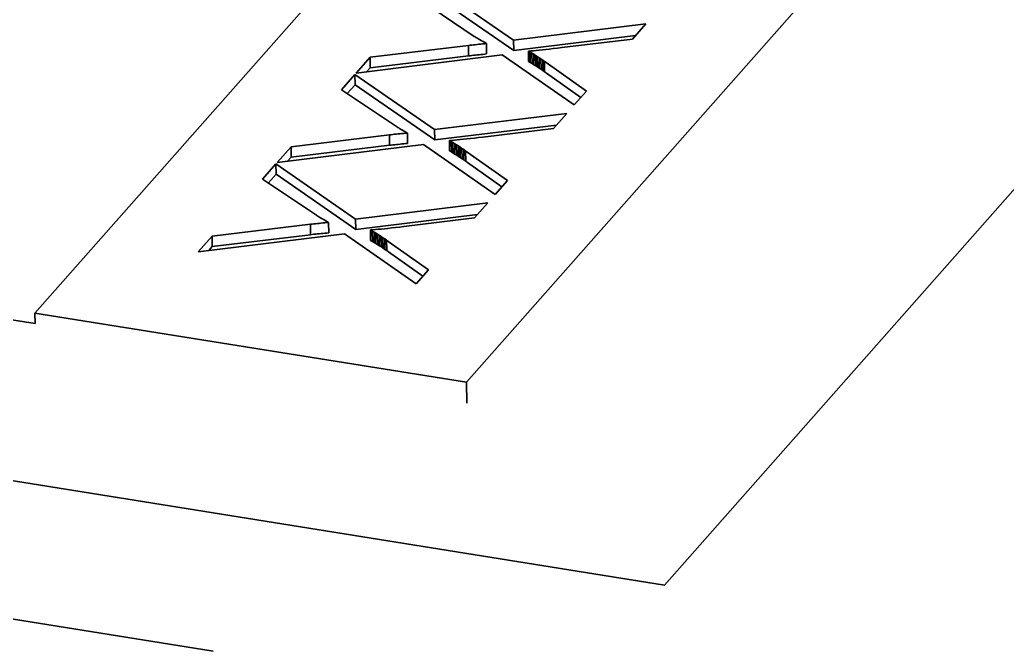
# Model space of a CAD drawing. Extents: x -1051 to 2563, y -231 to 775.
# Drawn here: x -212.379 to -208.12, y 557.99 to 560.717 of the extents above; entities that cross this region are included whole.
import ezdxf

# ---------------------------------------------------------------- set-up
doc = ezdxf.new("R2010")
doc.units = 0

msp = doc.modelspace()

# ---------------------------------------------------------------- linework, layer by layer
at = {"color": 7, "lineweight": 35, "ltscale": 0.179561}
msp.add_line((-204.8472, 563.662), (-209.5986, 558.2758), dxfattribs=at)
at = {"color": 7, "lineweight": 35, "ltscale": 0.138123}
msp.add_line((-206.7967, 563.2949), (-210.4516, 559.1517), dxfattribs=at)
at = {"color": 7, "lineweight": 35, "ltscale": 0.110498}
msp.add_line((-209.3891, 562.7645), (-212.313, 559.45), dxfattribs=at)
at = {"color": 7, "lineweight": 35, "ltscale": 0.01045}
for p, q in [((-210.5929, 560.8664), (-210.2492, 560.6284)), ((-210.5922, 560.8215), (-210.2485, 560.5836)), ((-210.9327, 560.4354), (-210.5891, 560.1975))]:
    msp.add_line(p, q, dxfattribs=at)
at = {"color": 7, "lineweight": 35, "ltscale": 0.007002}
for p, q in [((-210.4183, 560.6446), (-210.651, 560.8005)), ((-210.7589, 560.2585), (-210.9915, 560.4145))]:
    msp.add_line(p, q, dxfattribs=at)
at = {"color": 7, "lineweight": 35, "ltscale": 0.014365}
for p, q in [((-210.2492, 560.6284), (-209.6789, 560.6984)), ((-210.5898, 560.2424), (-210.0194, 560.3123)), ((-210.9303, 559.8563), (-210.36, 559.9262))]:
    msp.add_line(p, q, dxfattribs=at)
at = {"color": 7, "lineweight": 35, "ltscale": 0.002177}
msp.add_line((-209.6789, 560.6984), (-209.7365, 560.6331), dxfattribs=at)
at = {"color": 7, "lineweight": 35, "ltscale": 8.99395e-05}
msp.add_line((-210.4153, 560.6426), (-210.4183, 560.6446), dxfattribs=at)
at = {"color": 7, "lineweight": 35, "ltscale": 0.000103515}
for p, q in [((-210.4118, 560.6404), (-210.4153, 560.6426)), ((-211.0929, 559.8683), (-211.0964, 559.8705))]:
    msp.add_line(p, q, dxfattribs=at)
at = {"color": 7, "lineweight": 35, "ltscale": 0.000117108}
for p, q in [((-210.4078, 560.638), (-210.4118, 560.6404)), ((-211.0889, 559.8659), (-211.0929, 559.8683))]:
    msp.add_line(p, q, dxfattribs=at)
at = {"color": 7, "lineweight": 35, "ltscale": 0.000130712}
msp.add_line((-210.4033, 560.6353), (-210.4078, 560.638), dxfattribs=at)
at = {"color": 7, "lineweight": 35, "ltscale": 0.000145759}
msp.add_line((-210.3983, 560.6323), (-210.4033, 560.6353), dxfattribs=at)
at = {"color": 7, "lineweight": 35, "ltscale": 0.000159044}
for p, q in [((-210.3928, 560.6291), (-210.3983, 560.6323)), ((-211.0739, 559.857), (-211.0794, 559.8602))]:
    msp.add_line(p, q, dxfattribs=at)
at = {"color": 7, "lineweight": 35, "ltscale": 0.000172991}
for p, q in [((-210.3868, 560.6256), (-210.3928, 560.6291)), ((-210.7274, 560.2396), (-210.7334, 560.243)), ((-211.0679, 559.8535), (-211.0739, 559.857))]:
    msp.add_line(p, q, dxfattribs=at)
at = {"color": 7, "lineweight": 35, "ltscale": 0.000186944}
msp.add_line((-210.3803, 560.6219), (-210.3868, 560.6256), dxfattribs=at)
at = {"color": 7, "lineweight": 35, "ltscale": 0.000200999}
msp.add_line((-210.3734, 560.6179), (-210.3803, 560.6219), dxfattribs=at)
at = {"color": 7, "lineweight": 35, "ltscale": 0.001122}
for p, q in [((-210.2492, 560.6284), (-210.2485, 560.5836)), ((-210.4441, 560.6055), (-210.4434, 560.5606)), ((-210.3659, 560.6136), (-210.3652, 560.5687)), ((-210.1852, 560.5811), (-210.1845, 560.5362)), ((-210.8681, 560.5544), (-210.8674, 560.5095)), ((-210.1543, 560.5626), (-210.1536, 560.5177)), ((-210.1389, 560.5526), (-210.1382, 560.5078)), ((-210.1158, 560.5368), (-210.1151, 560.4919)), ((-210.5898, 560.2424), (-210.5891, 560.1975)), ((-210.7846, 560.2194), (-210.7839, 560.1746)), ((-210.518, 560.1906), (-210.5173, 560.1457)), ((-210.4795, 560.1666), (-210.4788, 560.1217)), ((-210.4718, 560.1614), (-210.4711, 560.1165)), ((-210.4641, 560.1561), (-210.4633, 560.1113)), ((-210.8663, 559.809), (-210.8656, 559.7641)), ((-210.8586, 559.8045), (-210.8579, 559.7596)), ((-210.8509, 559.7999), (-210.8502, 559.7551)), ((-210.8277, 559.7855), (-210.827, 559.7407)), ((-210.8123, 559.7753), (-210.8116, 559.7305)), ((-210.8046, 559.7701), (-210.8039, 559.7252))]:
    msp.add_line(p, q, dxfattribs=at)
at = {"color": 7, "lineweight": 35, "ltscale": 0.013227}
for p, q in [((-210.2485, 560.5836), (-209.7234, 560.6479)), ((-210.5891, 560.1975), (-210.0639, 560.2618)), ((-210.9296, 559.8114), (-210.4045, 559.8758))]:
    msp.add_line(p, q, dxfattribs=at)
at = {"color": 7, "lineweight": 35, "ltscale": 0.007681}
for p, q in [((-209.7365, 560.6331), (-210.0415, 560.5961)), ((-210.077, 560.247), (-210.382, 560.2101)), ((-210.4176, 559.861), (-210.7226, 559.824))]:
    msp.add_line(p, q, dxfattribs=at)
at = {"color": 7, "lineweight": 35, "ltscale": 0.188516}
msp.add_line((-212.3123, 559.405), (-219.758, 560.598), dxfattribs=at)
at = {"color": 7, "lineweight": 35, "ltscale": 0.010677}
for p, q in [((-210.8681, 560.5544), (-210.4441, 560.6055)), ((-210.8674, 560.5095), (-210.4434, 560.5606)), ((-211.5492, 559.7823), (-211.1252, 559.8334)), ((-211.5485, 559.7374), (-211.1245, 559.7885))]:
    msp.add_line(p, q, dxfattribs=at)
at = {"color": 7, "lineweight": 35, "ltscale": 0.000184347}
msp.add_line((-210.4441, 560.6055), (-210.4368, 560.6063), dxfattribs=at)
at = {"color": 7, "lineweight": 35, "ltscale": 0.000186621}
msp.add_line((-210.4368, 560.6063), (-210.4294, 560.6072), dxfattribs=at)
at = {"color": 7, "lineweight": 35, "ltscale": 0.000189487}
for p, q in [((-210.4294, 560.6072), (-210.4218, 560.608)), ((-210.7692, 560.1762), (-210.7617, 560.177)), ((-211.1105, 559.835), (-211.1029, 559.8358)), ((-211.1098, 559.7902), (-211.1022, 559.791))]:
    msp.add_line(p, q, dxfattribs=at)
at = {"color": 7, "lineweight": 35, "ltscale": 0.000192522}
msp.add_line((-210.4218, 560.608), (-210.4142, 560.6088), dxfattribs=at)
at = {"color": 7, "lineweight": 35, "ltscale": 0.000194961}
msp.add_line((-210.4142, 560.6088), (-210.4064, 560.6096), dxfattribs=at)
at = {"color": 7, "lineweight": 35, "ltscale": 0.000197835}
for p, q in [((-210.4064, 560.6096), (-210.3985, 560.6104)), ((-210.7462, 560.1786), (-210.7384, 560.1794)), ((-211.0875, 559.8375), (-211.0796, 559.8383)), ((-211.0868, 559.7926), (-211.0789, 559.7934))]:
    msp.add_line(p, q, dxfattribs=at)
at = {"color": 7, "lineweight": 35, "ltscale": 0.000200872}
msp.add_line((-210.3985, 560.6104), (-210.3905, 560.6112), dxfattribs=at)
at = {"color": 7, "lineweight": 35, "ltscale": 0.00020315}
for p, q in [((-210.3905, 560.6112), (-210.3824, 560.612)), ((-210.3898, 560.5663), (-210.3817, 560.5671))]:
    msp.add_line(p, q, dxfattribs=at)
at = {"color": 7, "lineweight": 35, "ltscale": 0.000206187}
for p, q in [((-210.3824, 560.612), (-210.3742, 560.6128)), ((-210.3817, 560.5671), (-210.3735, 560.5679)), ((-210.723, 560.226), (-210.7148, 560.2267))]:
    msp.add_line(p, q, dxfattribs=at)
at = {"color": 7, "lineweight": 35, "ltscale": 0.000209225}
for p, q in [((-210.3742, 560.6128), (-210.3659, 560.6136)), ((-210.3735, 560.5679), (-210.3652, 560.5687)), ((-211.0554, 559.8407), (-211.047, 559.8415)), ((-211.0547, 559.7958), (-211.0463, 559.7966))]:
    msp.add_line(p, q, dxfattribs=at)
at = {"color": 7, "lineweight": 35, "ltscale": 0.000215286}
for p, q in [((-210.3659, 560.6136), (-210.3734, 560.6179)), ((-211.047, 559.8415), (-211.0545, 559.8458))]:
    msp.add_line(p, q, dxfattribs=at)
at = {"color": 7, "lineweight": 35, "ltscale": 0.000255973}
for p, q in [((-210.175, 560.5818), (-210.1852, 560.5811)), ((-210.8561, 559.8098), (-210.8663, 559.809))]:
    msp.add_line(p, q, dxfattribs=at)
at = {"color": 7, "lineweight": 35, "ltscale": 0.000222099}
msp.add_line((-210.1852, 560.5811), (-210.1775, 560.5767), dxfattribs=at)
at = {"color": 7, "lineweight": 35, "ltscale": 0.000279161}
msp.add_line((-210.1638, 560.5828), (-210.175, 560.5818), dxfattribs=at)
at = {"color": 7, "lineweight": 35, "ltscale": 0.00030261}
for p, q in [((-210.1518, 560.5839), (-210.1638, 560.5828)), ((-210.4923, 560.1979), (-210.5044, 560.1968))]:
    msp.add_line(p, q, dxfattribs=at)
at = {"color": 7, "lineweight": 35, "ltscale": 0.000326588}
msp.add_line((-210.1388, 560.5852), (-210.1518, 560.5839), dxfattribs=at)
at = {"color": 7, "lineweight": 35, "ltscale": 0.000349287}
for p, q in [((-210.1249, 560.5866), (-210.1388, 560.5852)), ((-210.806, 559.8145), (-210.8199, 559.813))]:
    msp.add_line(p, q, dxfattribs=at)
at = {"color": 7, "lineweight": 35, "ltscale": 0.000372905}
for p, q in [((-210.1101, 560.5882), (-210.1249, 560.5866)), ((-210.4506, 560.2021), (-210.4655, 560.2006)), ((-210.7912, 559.816), (-210.806, 559.8145))]:
    msp.add_line(p, q, dxfattribs=at)
at = {"color": 7, "lineweight": 35, "ltscale": 0.000396368}
for p, q in [((-210.0943, 560.5899), (-210.1101, 560.5882)), ((-210.4349, 560.2039), (-210.4506, 560.2021))]:
    msp.add_line(p, q, dxfattribs=at)
at = {"color": 7, "lineweight": 35, "ltscale": 0.000419621}
for p, q in [((-210.0776, 560.5918), (-210.0943, 560.5899)), ((-210.7587, 559.8197), (-210.7754, 559.8178))]:
    msp.add_line(p, q, dxfattribs=at)
at = {"color": 7, "lineweight": 35, "ltscale": 0.000443263}
for p, q in [((-210.06, 560.5939), (-210.0776, 560.5918)), ((-210.7411, 559.8218), (-210.7587, 559.8197))]:
    msp.add_line(p, q, dxfattribs=at)
at = {"color": 7, "lineweight": 35, "ltscale": 0.000466912}
for p, q in [((-210.0415, 560.5961), (-210.06, 560.5939)), ((-210.7226, 559.824), (-210.7411, 559.8218))]:
    msp.add_line(p, q, dxfattribs=at)
at = {"color": 7, "lineweight": 35, "ltscale": 0.01588}
for p, q in [((-210.2976, 560.5646), (-210.9279, 560.4866)), ((-210.6381, 560.1785), (-211.2685, 560.1005)), ((-210.9787, 559.7925), (-211.6091, 559.7145))]:
    msp.add_line(p, q, dxfattribs=at)
at = {"color": 7, "lineweight": 35, "ltscale": 0.002261}
for p, q in [((-210.9279, 560.4866), (-210.8681, 560.5544)), ((-211.6091, 559.7145), (-211.5492, 559.7823))]:
    msp.add_line(p, q, dxfattribs=at)
at = {"color": 7, "lineweight": 35, "ltscale": 0.000184177}
msp.add_line((-210.4434, 560.5606), (-210.4361, 560.5614), dxfattribs=at)
at = {"color": 7, "lineweight": 35, "ltscale": 0.000187}
for p, q in [((-210.4361, 560.5614), (-210.4286, 560.5623)), ((-210.7766, 560.1754), (-210.7692, 560.1762)), ((-211.1172, 559.7893), (-211.1098, 559.7902))]:
    msp.add_line(p, q, dxfattribs=at)
at = {"color": 7, "lineweight": 35, "ltscale": 0.000189653}
for p, q in [((-210.4286, 560.5623), (-210.4211, 560.5631)), ((-210.7699, 560.2211), (-210.7624, 560.2219))]:
    msp.add_line(p, q, dxfattribs=at)
at = {"color": 7, "lineweight": 35, "ltscale": 0.000192143}
for p, q in [((-210.4211, 560.5631), (-210.4135, 560.5639)), ((-210.7624, 560.2219), (-210.7547, 560.2227)), ((-211.1022, 559.791), (-211.0946, 559.7917))]:
    msp.add_line(p, q, dxfattribs=at)
at = {"color": 7, "lineweight": 35, "ltscale": 0.000195179}
for p, q in [((-210.4135, 560.5639), (-210.4057, 560.5647)), ((-210.7547, 560.2227), (-210.7469, 560.2235)), ((-211.0953, 559.8367), (-211.0875, 559.8375))]:
    msp.add_line(p, q, dxfattribs=at)
at = {"color": 7, "lineweight": 35, "ltscale": 0.000197994}
for p, q in [((-210.4057, 560.5647), (-210.3978, 560.5656)), ((-210.7469, 560.2235), (-210.7391, 560.2244))]:
    msp.add_line(p, q, dxfattribs=at)
at = {"color": 7, "lineweight": 35, "ltscale": 0.000200492}
for p, q in [((-210.3978, 560.5656), (-210.3898, 560.5663)), ((-210.7391, 560.2244), (-210.7311, 560.2252)), ((-211.0789, 559.7934), (-211.071, 559.7942))]:
    msp.add_line(p, q, dxfattribs=at)
at = {"color": 7, "lineweight": 35, "ltscale": 0.009449}
for p, q in [((-209.9873, 560.3488), (-210.2976, 560.5646)), ((-210.3278, 559.9627), (-210.6381, 560.1785)), ((-210.6684, 559.5767), (-210.9787, 559.7925))]:
    msp.add_line(p, q, dxfattribs=at)
at = {"color": 7, "lineweight": 35, "ltscale": 0.000222858}
for p, q in [((-210.1845, 560.5362), (-210.1768, 560.5317)), ((-210.8663, 559.809), (-210.8586, 559.8045)), ((-210.8656, 559.7641), (-210.8579, 559.7596))]:
    msp.add_line(p, q, dxfattribs=at)
at = {"color": 7, "lineweight": 35, "ltscale": 0.000224071}
for p, q in [((-210.1775, 560.5767), (-210.1698, 560.5721)), ((-210.5173, 560.1457), (-210.5096, 560.1411))]:
    msp.add_line(p, q, dxfattribs=at)
at = {"color": 7, "lineweight": 35, "ltscale": 0.001123}
for p, q in [((-210.1775, 560.5767), (-210.1768, 560.5317)), ((-210.1698, 560.5721), (-210.169, 560.5272)), ((-210.162, 560.5674), (-210.1613, 560.5225)), ((-210.1466, 560.5577), (-210.1459, 560.5128)), ((-210.1312, 560.5475), (-210.1305, 560.5026)), ((-210.1235, 560.5422), (-210.1228, 560.4973)), ((-210.9334, 560.4803), (-210.9327, 560.4354)), ((-210.7065, 560.2275), (-210.7058, 560.1826)), ((-210.5257, 560.1951), (-210.525, 560.1501)), ((-211.2087, 560.1683), (-211.208, 560.1234)), ((-210.5103, 560.186), (-210.5096, 560.1411)), ((-210.5026, 560.1813), (-210.5019, 560.1364)), ((-210.4949, 560.1765), (-210.4942, 560.1316)), ((-210.4872, 560.1716), (-210.4865, 560.1267)), ((-210.4563, 560.1508), (-210.4556, 560.1058)), ((-211.274, 560.0943), (-211.2733, 560.0494)), ((-210.9303, 559.8563), (-210.9296, 559.8114)), ((-211.1252, 559.8334), (-211.1245, 559.7885)), ((-211.047, 559.8415), (-211.0463, 559.7966)), ((-211.5492, 559.7823), (-211.5485, 559.7374)), ((-210.8432, 559.7953), (-210.8425, 559.7504)), ((-210.8354, 559.7905), (-210.8347, 559.7455)), ((-210.82, 559.7805), (-210.8193, 559.7356)), ((-210.7969, 559.7647), (-210.7962, 559.7198)), ((-212.313, 559.45), (-212.3123, 559.405))]:
    msp.add_line(p, q, dxfattribs=at)
at = {"color": 7, "lineweight": 35, "ltscale": 0.000225645}
for p, q in [((-210.1698, 560.5721), (-210.162, 560.5674)), ((-210.169, 560.5272), (-210.1613, 560.5225)), ((-210.8502, 559.7551), (-210.8425, 559.7504))]:
    msp.add_line(p, q, dxfattribs=at)
at = {"color": 7, "lineweight": 35, "ltscale": 0.000227572}
for p, q in [((-210.162, 560.5674), (-210.1543, 560.5626)), ((-210.5019, 560.1364), (-210.4942, 560.1316))]:
    msp.add_line(p, q, dxfattribs=at)
at = {"color": 7, "lineweight": 35, "ltscale": 0.000228384}
for p, q in [((-210.1543, 560.5626), (-210.1466, 560.5577)), ((-210.8347, 559.7455), (-210.827, 559.7407))]:
    msp.add_line(p, q, dxfattribs=at)
at = {"color": 7, "lineweight": 35, "ltscale": 0.000230226}
msp.add_line((-210.1466, 560.5577), (-210.1389, 560.5526), dxfattribs=at)
at = {"color": 7, "lineweight": 35, "ltscale": 0.000231704}
msp.add_line((-210.1389, 560.5526), (-210.1312, 560.5475), dxfattribs=at)
at = {"color": 7, "lineweight": 35, "ltscale": 0.00023309}
for p, q in [((-210.1312, 560.5475), (-210.1235, 560.5422)), ((-210.1305, 560.5026), (-210.1228, 560.4973)), ((-210.4718, 560.1614), (-210.4641, 560.1561)), ((-210.4711, 560.1165), (-210.4633, 560.1113)), ((-210.8123, 559.7753), (-210.8046, 559.7701))]:
    msp.add_line(p, q, dxfattribs=at)
at = {"color": 7, "lineweight": 35, "ltscale": 0.000235698}
msp.add_line((-210.1235, 560.5422), (-210.1158, 560.5368), dxfattribs=at)
at = {"color": 7, "lineweight": 35, "ltscale": 0.00023658}
for p, q in [((-210.1158, 560.5368), (-210.1081, 560.5313)), ((-210.4563, 560.1508), (-210.4486, 560.1453))]:
    msp.add_line(p, q, dxfattribs=at)
at = {"color": 7, "lineweight": 35, "ltscale": 0.353467}
msp.add_line((-209.5986, 558.2758), (-223.5592, 560.5126), dxfattribs=at)
at = {"color": 7, "lineweight": 35, "ltscale": 0.000578088}
msp.add_line((-210.8827, 560.4922), (-210.8674, 560.5095), dxfattribs=at)
at = {"color": 7, "lineweight": 35, "ltscale": 0.000224399}
for p, q in [((-210.1768, 560.5317), (-210.169, 560.5272)), ((-210.8586, 559.8045), (-210.8509, 559.7999)), ((-210.8579, 559.7596), (-210.8502, 559.7551))]:
    msp.add_line(p, q, dxfattribs=at)
at = {"color": 7, "lineweight": 35, "ltscale": 0.000226443}
msp.add_line((-210.1613, 560.5225), (-210.1536, 560.5177), dxfattribs=at)
at = {"color": 7, "lineweight": 35, "ltscale": 0.000229203}
for p, q in [((-210.1536, 560.5177), (-210.1459, 560.5128)), ((-210.8354, 559.7905), (-210.8277, 559.7855))]:
    msp.add_line(p, q, dxfattribs=at)
at = {"color": 7, "lineweight": 35, "ltscale": 0.00022939}
msp.add_line((-210.1459, 560.5128), (-210.1382, 560.5078), dxfattribs=at)
at = {"color": 7, "lineweight": 35, "ltscale": 0.000232551}
msp.add_line((-210.1382, 560.5078), (-210.1305, 560.5026), dxfattribs=at)
at = {"color": 7, "lineweight": 35, "ltscale": 0.000234822}
for p, q in [((-210.1228, 560.4973), (-210.1151, 560.4919)), ((-210.4641, 560.1561), (-210.4563, 560.1508)), ((-210.8046, 559.7701), (-210.7969, 559.7647))]:
    msp.add_line(p, q, dxfattribs=at)
at = {"color": 7, "lineweight": 35, "ltscale": 0.005314}
for p, q in [((-210.1081, 560.5313), (-209.9347, 560.4084)), ((-210.4486, 560.1453), (-210.2752, 560.0223))]:
    msp.add_line(p, q, dxfattribs=at)
at = {"color": 7, "lineweight": 35, "ltscale": 0.002195}
msp.add_line((-210.9915, 560.4145), (-210.9334, 560.4803), dxfattribs=at)
at = {"color": 7, "lineweight": 35, "ltscale": 0.010451}
for p, q in [((-210.9334, 560.4803), (-210.5898, 560.2424)), ((-211.274, 560.0943), (-210.9303, 559.8563)), ((-211.2733, 560.0494), (-210.9296, 559.8114))]:
    msp.add_line(p, q, dxfattribs=at)
at = {"color": 7, "lineweight": 35, "ltscale": 0.000236891}
for p, q in [((-210.1151, 560.4919), (-210.1074, 560.4865)), ((-210.7969, 559.7647), (-210.7892, 559.7592)), ((-210.7962, 559.7198), (-210.7885, 559.7143))]:
    msp.add_line(p, q, dxfattribs=at)
at = {"color": 7, "lineweight": 35, "ltscale": 0.004554}
for p, q in [((-210.1074, 560.4865), (-209.9588, 560.3811)), ((-210.4479, 560.1003), (-210.2993, 559.995)), ((-210.7885, 559.7143), (-210.6399, 559.6089))]:
    msp.add_line(p, q, dxfattribs=at)
at = {"color": 7, "lineweight": 35, "ltscale": 0.001264}
for p, q in [((-210.9662, 560.3975), (-210.9327, 560.4354)), ((-211.3068, 560.0115), (-211.2733, 560.0494))]:
    msp.add_line(p, q, dxfattribs=at)
at = {"color": 7, "lineweight": 35, "ltscale": 0.001988}
for p, q in [((-209.9347, 560.4084), (-209.9873, 560.3488)), ((-210.2752, 560.0223), (-210.3278, 559.9627))]:
    msp.add_line(p, q, dxfattribs=at)
at = {"color": 7, "lineweight": 35, "ltscale": 0.002176}
for p, q in [((-210.0194, 560.3123), (-210.077, 560.247)), ((-210.36, 559.9262), (-210.4176, 559.861))]:
    msp.add_line(p, q, dxfattribs=at)
at = {"color": 7, "lineweight": 35, "ltscale": 8.96194e-05}
msp.add_line((-210.7558, 560.2566), (-210.7589, 560.2585), dxfattribs=at)
at = {"color": 7, "lineweight": 35, "ltscale": 0.000103192}
msp.add_line((-210.7523, 560.2544), (-210.7558, 560.2566), dxfattribs=at)
at = {"color": 7, "lineweight": 35, "ltscale": 0.000117434}
msp.add_line((-210.7483, 560.252), (-210.7523, 560.2544), dxfattribs=at)
at = {"color": 7, "lineweight": 35, "ltscale": 0.00013104}
msp.add_line((-210.7438, 560.2493), (-210.7483, 560.252), dxfattribs=at)
at = {"color": 7, "lineweight": 35, "ltscale": 0.000145105}
msp.add_line((-210.7389, 560.2463), (-210.7438, 560.2493), dxfattribs=at)
at = {"color": 7, "lineweight": 35, "ltscale": 0.000159372}
msp.add_line((-210.7334, 560.243), (-210.7389, 560.2463), dxfattribs=at)
at = {"color": 7, "lineweight": 35, "ltscale": 0.000186613}
msp.add_line((-210.7209, 560.2358), (-210.7274, 560.2396), dxfattribs=at)
at = {"color": 7, "lineweight": 35, "ltscale": 0.010678}
for p, q in [((-211.2087, 560.1683), (-210.7846, 560.2194)), ((-211.208, 560.1234), (-210.7839, 560.1746))]:
    msp.add_line(p, q, dxfattribs=at)
at = {"color": 7, "lineweight": 35, "ltscale": 0.000183968}
for p, q in [((-210.7846, 560.2194), (-210.7773, 560.2203)), ((-211.1252, 559.8334), (-211.1179, 559.8342)), ((-211.1245, 559.7885), (-211.1172, 559.7893))]:
    msp.add_line(p, q, dxfattribs=at)
at = {"color": 7, "lineweight": 35, "ltscale": 0.000186832}
for p, q in [((-210.7773, 560.2203), (-210.7699, 560.2211)), ((-211.1179, 559.8342), (-211.1105, 559.835))]:
    msp.add_line(p, q, dxfattribs=at)
at = {"color": 7, "lineweight": 35, "ltscale": 0.000203529}
for p, q in [((-210.7311, 560.2252), (-210.723, 560.226)), ((-211.0717, 559.8391), (-211.0636, 559.8399)), ((-211.071, 559.7942), (-211.0629, 559.795))]:
    msp.add_line(p, q, dxfattribs=at)
at = {"color": 7, "lineweight": 35, "ltscale": 0.00020166}
msp.add_line((-210.7139, 560.2318), (-210.7209, 560.2358), dxfattribs=at)
at = {"color": 7, "lineweight": 35, "ltscale": 0.000208845}
msp.add_line((-210.7148, 560.2267), (-210.7065, 560.2275), dxfattribs=at)
at = {"color": 7, "lineweight": 35, "ltscale": 0.000214954}
msp.add_line((-210.7065, 560.2275), (-210.7139, 560.2318), dxfattribs=at)
at = {"color": 7, "lineweight": 35, "ltscale": 0.000255859}
msp.add_line((-210.5155, 560.1958), (-210.5257, 560.1951), dxfattribs=at)
at = {"color": 7, "lineweight": 35, "ltscale": 0.000223625}
msp.add_line((-210.5257, 560.1951), (-210.518, 560.1906), dxfattribs=at)
at = {"color": 7, "lineweight": 35, "ltscale": 0.000279541}
msp.add_line((-210.5044, 560.1968), (-210.5155, 560.1958), dxfattribs=at)
at = {"color": 7, "lineweight": 35, "ltscale": 0.000325682}
msp.add_line((-210.4794, 560.1991), (-210.4923, 560.1979), dxfattribs=at)
at = {"color": 7, "lineweight": 35, "ltscale": 0.000349823}
msp.add_line((-210.4655, 560.2006), (-210.4794, 560.1991), dxfattribs=at)
at = {"color": 7, "lineweight": 35, "ltscale": 0.000419796}
msp.add_line((-210.4182, 560.2058), (-210.4349, 560.2039), dxfattribs=at)
at = {"color": 7, "lineweight": 35, "ltscale": 0.000443087}
msp.add_line((-210.4006, 560.2078), (-210.4182, 560.2058), dxfattribs=at)
at = {"color": 7, "lineweight": 35, "ltscale": 0.000466533}
msp.add_line((-210.382, 560.2101), (-210.4006, 560.2078), dxfattribs=at)
at = {"color": 7, "lineweight": 35, "ltscale": 0.002262}
msp.add_line((-211.2685, 560.1005), (-211.2087, 560.1683), dxfattribs=at)
at = {"color": 7, "lineweight": 35, "ltscale": 0.000183798}
msp.add_line((-210.7839, 560.1746), (-210.7766, 560.1754), dxfattribs=at)
at = {"color": 7, "lineweight": 35, "ltscale": 0.000192686}
msp.add_line((-210.7617, 560.177), (-210.754, 560.1779), dxfattribs=at)
at = {"color": 7, "lineweight": 35, "ltscale": 0.000194799}
msp.add_line((-210.754, 560.1779), (-210.7462, 560.1786), dxfattribs=at)
at = {"color": 7, "lineweight": 35, "ltscale": 0.000200649}
for p, q in [((-210.7384, 560.1794), (-210.7304, 560.1803)), ((-211.0796, 559.8383), (-211.0717, 559.8391))]:
    msp.add_line(p, q, dxfattribs=at)
at = {"color": 7, "lineweight": 35, "ltscale": 0.000203386}
msp.add_line((-210.7304, 560.1803), (-210.7223, 560.181), dxfattribs=at)
at = {"color": 7, "lineweight": 35, "ltscale": 0.00020634}
msp.add_line((-210.7223, 560.181), (-210.7141, 560.1819), dxfattribs=at)
at = {"color": 7, "lineweight": 35, "ltscale": 0.000208706}
msp.add_line((-210.7141, 560.1819), (-210.7058, 560.1826), dxfattribs=at)
at = {"color": 7, "lineweight": 35, "ltscale": 0.000223295}
msp.add_line((-210.518, 560.1906), (-210.5103, 560.186), dxfattribs=at)
at = {"color": 7, "lineweight": 35, "ltscale": 0.000225971}
for p, q in [((-210.5103, 560.186), (-210.5026, 560.1813)), ((-210.5096, 560.1411), (-210.5019, 560.1364))]:
    msp.add_line(p, q, dxfattribs=at)
at = {"color": 7, "lineweight": 35, "ltscale": 0.000227249}
for p, q in [((-210.5026, 560.1813), (-210.4949, 560.1765)), ((-210.8432, 559.7953), (-210.8354, 559.7905)), ((-210.8425, 559.7504), (-210.8347, 559.7455))]:
    msp.add_line(p, q, dxfattribs=at)
at = {"color": 7, "lineweight": 35, "ltscale": 0.000228062}
msp.add_line((-210.4949, 560.1765), (-210.4872, 560.1716), dxfattribs=at)
at = {"color": 7, "lineweight": 35, "ltscale": 0.000230863}
msp.add_line((-210.4872, 560.1716), (-210.4795, 560.1666), dxfattribs=at)
at = {"color": 7, "lineweight": 35, "ltscale": 0.000232235}
for p, q in [((-210.4795, 560.1666), (-210.4718, 560.1614)), ((-210.4788, 560.1217), (-210.4711, 560.1165)), ((-210.82, 559.7805), (-210.8123, 559.7753))]:
    msp.add_line(p, q, dxfattribs=at)
at = {"color": 7, "lineweight": 35, "ltscale": 0.000577835}
for p, q in [((-211.2233, 560.1061), (-211.208, 560.1234)), ((-211.5638, 559.72), (-211.5485, 559.7374))]:
    msp.add_line(p, q, dxfattribs=at)
at = {"color": 7, "lineweight": 35, "ltscale": 0.000222528}
msp.add_line((-210.525, 560.1501), (-210.5173, 560.1457), dxfattribs=at)
at = {"color": 7, "lineweight": 35, "ltscale": 0.00022774}
msp.add_line((-210.4942, 560.1316), (-210.4865, 560.1267), dxfattribs=at)
at = {"color": 7, "lineweight": 35, "ltscale": 0.00023003}
msp.add_line((-210.4865, 560.1267), (-210.4788, 560.1217), dxfattribs=at)
at = {"color": 7, "lineweight": 35, "ltscale": 0.00023601}
msp.add_line((-210.4633, 560.1113), (-210.4556, 560.1058), dxfattribs=at)
at = {"color": 7, "lineweight": 35, "ltscale": 0.002196}
msp.add_line((-211.3321, 560.0284), (-211.274, 560.0943), dxfattribs=at)
at = {"color": 7, "lineweight": 35, "ltscale": 0.00023627}
msp.add_line((-210.4556, 560.1058), (-210.4479, 560.1003), dxfattribs=at)
at = {"color": 7, "lineweight": 35, "ltscale": 0.007003}
msp.add_line((-211.0994, 559.8724), (-211.3321, 560.0284), dxfattribs=at)
at = {"color": 7, "lineweight": 35, "ltscale": 8.87973e-05}
msp.add_line((-211.0964, 559.8705), (-211.0994, 559.8724), dxfattribs=at)
at = {"color": 7, "lineweight": 35, "ltscale": 0.000131503}
msp.add_line((-211.0844, 559.8632), (-211.0889, 559.8659), dxfattribs=at)
at = {"color": 7, "lineweight": 35, "ltscale": 0.000144983}
msp.add_line((-211.0794, 559.8602), (-211.0844, 559.8632), dxfattribs=at)
at = {"color": 7, "lineweight": 35, "ltscale": 0.000192307}
msp.add_line((-211.1029, 559.8358), (-211.0953, 559.8367), dxfattribs=at)
at = {"color": 7, "lineweight": 35, "ltscale": 0.000187708}
msp.add_line((-211.0615, 559.8497), (-211.0679, 559.8535), dxfattribs=at)
at = {"color": 7, "lineweight": 35, "ltscale": 0.000205807}
for p, q in [((-211.0636, 559.8399), (-211.0554, 559.8407)), ((-211.0629, 559.795), (-211.0547, 559.7958))]:
    msp.add_line(p, q, dxfattribs=at)
at = {"color": 7, "lineweight": 35, "ltscale": 0.000200239}
msp.add_line((-211.0545, 559.8458), (-211.0615, 559.8497), dxfattribs=at)
at = {"color": 7, "lineweight": 35, "ltscale": 0.00030299}
msp.add_line((-210.8329, 559.8118), (-210.845, 559.8107), dxfattribs=at)
at = {"color": 7, "lineweight": 35, "ltscale": 0.000326208}
msp.add_line((-210.8199, 559.813), (-210.8329, 559.8118), dxfattribs=at)
at = {"color": 7, "lineweight": 35, "ltscale": 0.000396535}
msp.add_line((-210.7754, 559.8178), (-210.7912, 559.816), dxfattribs=at)
at = {"color": 7, "lineweight": 35, "ltscale": 0.282773}
msp.add_line((-211.5447, 557.9902), (-222.7132, 559.7797), dxfattribs=at)
at = {"color": 7, "lineweight": 35, "ltscale": 0.00019534}
msp.add_line((-211.0946, 559.7917), (-211.0868, 559.7926), dxfattribs=at)
at = {"color": 7, "lineweight": 35, "ltscale": 0.000279032}
msp.add_line((-210.845, 559.8107), (-210.8561, 559.8098), dxfattribs=at)
at = {"color": 7, "lineweight": 35, "ltscale": 0.000224854}
msp.add_line((-210.8509, 559.7999), (-210.8432, 559.7953), dxfattribs=at)
at = {"color": 7, "lineweight": 35, "ltscale": 0.00022971}
msp.add_line((-210.8277, 559.7855), (-210.82, 559.7805), dxfattribs=at)
at = {"color": 7, "lineweight": 35, "ltscale": 0.000230544}
msp.add_line((-210.827, 559.7407), (-210.8193, 559.7356), dxfattribs=at)
at = {"color": 7, "lineweight": 35, "ltscale": 0.000231386}
msp.add_line((-210.8193, 559.7356), (-210.8116, 559.7305), dxfattribs=at)
at = {"color": 7, "lineweight": 35, "ltscale": 0.000233406}
msp.add_line((-210.8116, 559.7305), (-210.8039, 559.7252), dxfattribs=at)
at = {"color": 7, "lineweight": 35, "ltscale": 0.005315}
msp.add_line((-210.7892, 559.7592), (-210.6158, 559.6362), dxfattribs=at)
at = {"color": 7, "lineweight": 35, "ltscale": 0.000235386}
msp.add_line((-210.8039, 559.7252), (-210.7962, 559.7198), dxfattribs=at)
at = {"color": 7, "lineweight": 35, "ltscale": 0.001987}
msp.add_line((-210.6158, 559.6362), (-210.6684, 559.5767), dxfattribs=at)
at = {"color": 7, "lineweight": 35, "ltscale": 0.047129}
msp.add_line((-210.4516, 559.1517), (-212.313, 559.45), dxfattribs=at)
at = {"color": 7, "lineweight": 35, "ltscale": 0.002245}
msp.add_line((-210.4516, 559.1517), (-210.4502, 559.0619), dxfattribs=at)

doc.saveas('drawing.dxf')
